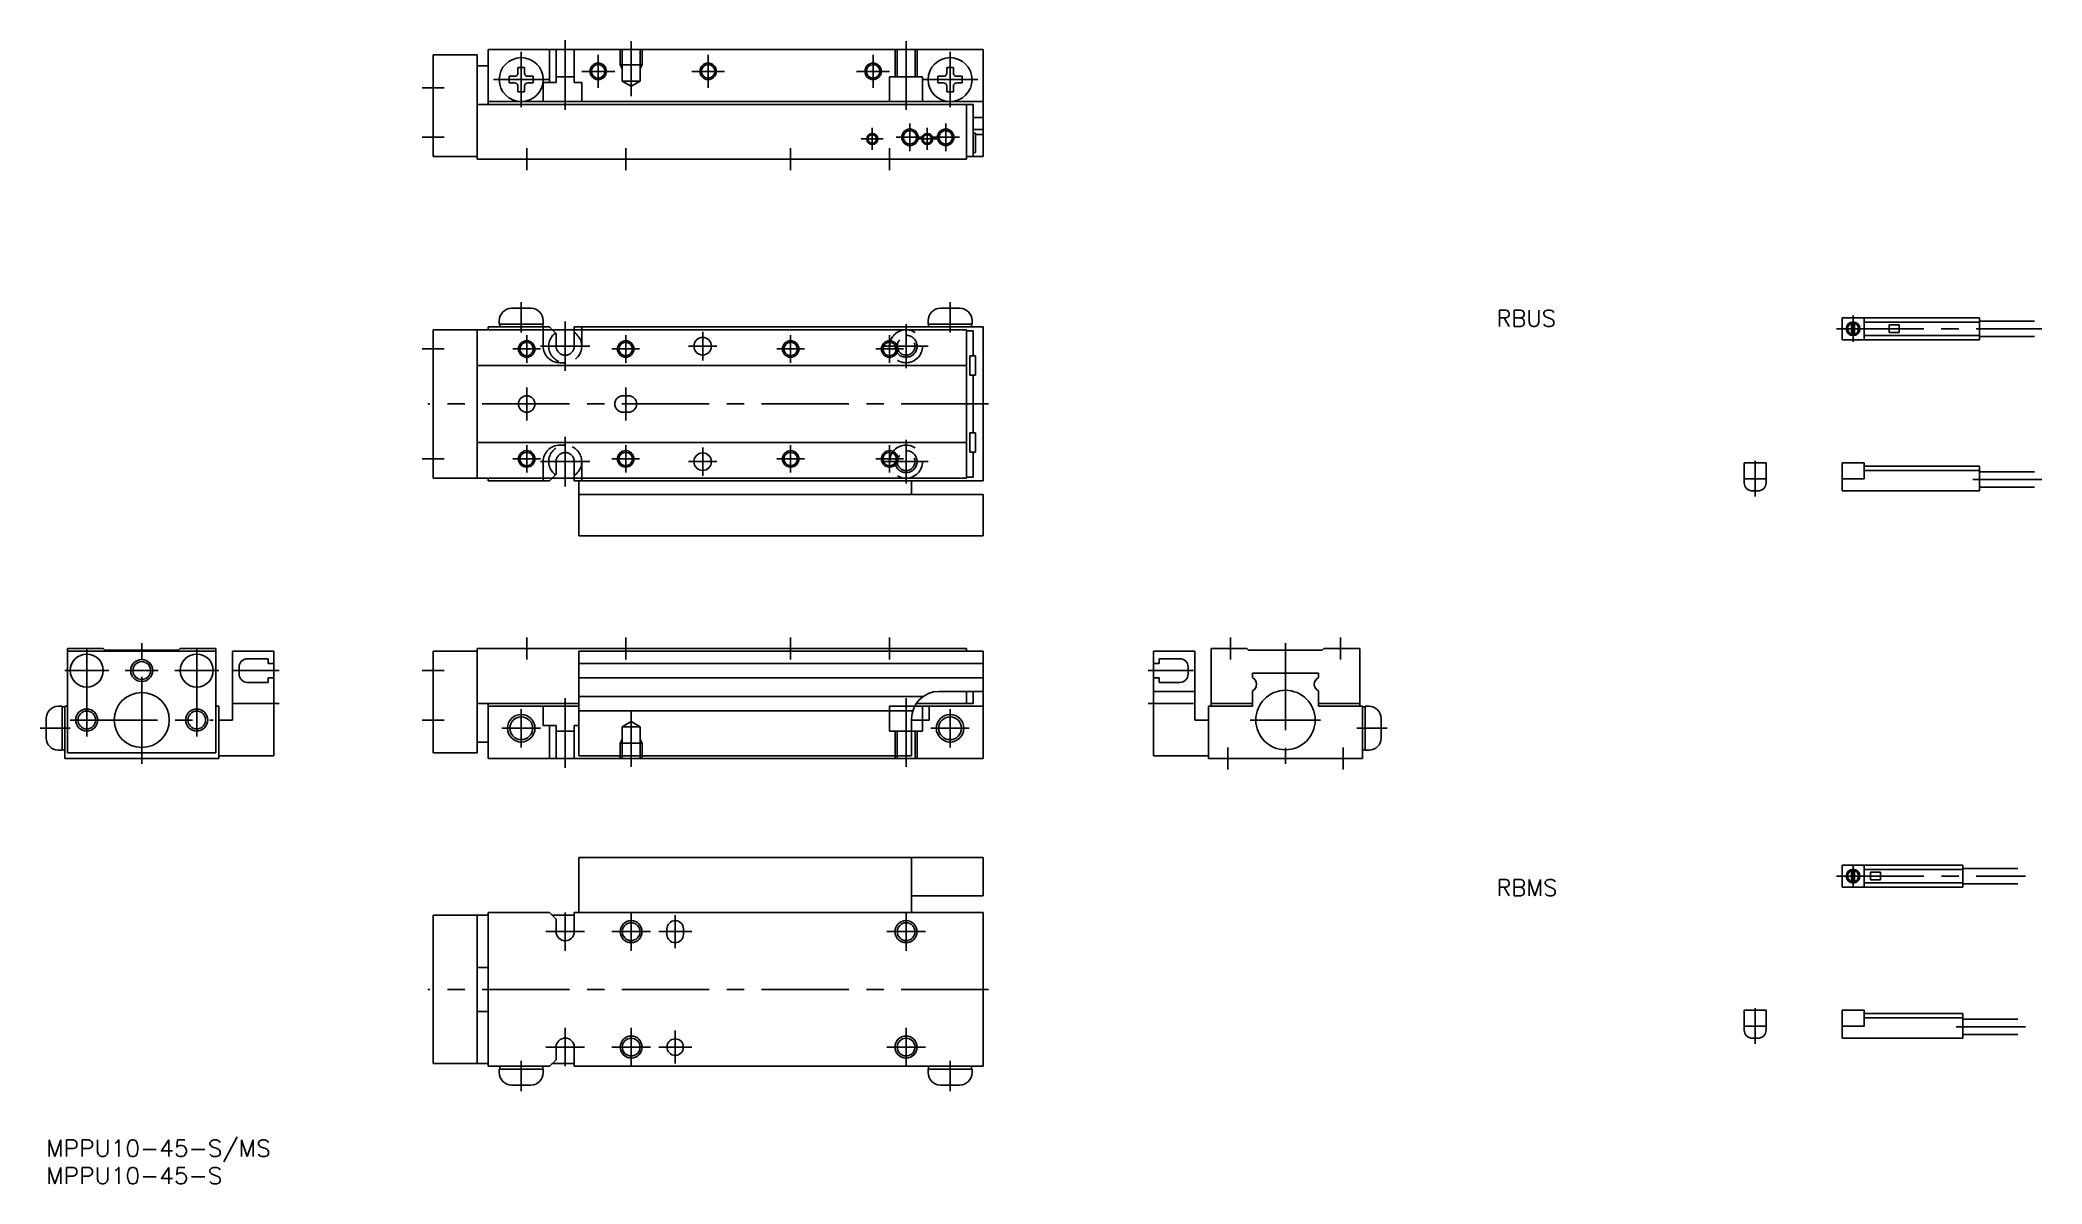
# Model space of a CAD drawing. Extents: x -1 to 363, y -8 to 200.
import ezdxf

# ---------------------------------------------------------------- set-up
doc = ezdxf.new("R2010")
doc.units = 0
doc.header["$LTSCALE"] = 0.5
doc.linetypes.add('CENTER', pattern=[50.8, 31.75, -6.35, 6.35, -6.35])
doc.linetypes.add('DASHED', pattern=[19.05, 12.7, -6.35])
for name, color, linetype in [('MSM_CENTER', 1, 'CENTER'), ('MSM_CONTINUOUS', 7, 'CONTINUOUS'), ('MSM_DASHED', 4, 'DASHED'), ('MSM_NARROW', 5, 'CONTINUOUS'), ('MSM_PART_NUMBER', 7, 'CONTINUOUS')]:
    doc.layers.add(name, color=color, linetype=linetype)
doc.styles.get("Standard").update_dxf_attribs({"font": 'txt.shx', "height": 3, "bigfont": 'bigfont.shx'})

# ---------------------------------------------------------------- blocks, each defined once
blk = doc.blocks.new('*U16')
at = {"layer": 'MSM_PART_NUMBER', "width": 1.039}
blk.add_text('MPPU10-45-S/MS', height=3, dxfattribs=at).set_placement((0, -3))
blk = doc.blocks.new('*U17')
at = {"layer": 'MSM_PART_NUMBER', "width": 1.039}
blk.add_text('MPPU10-45-S', height=3, dxfattribs=at).set_placement((0, -8))
blk = doc.blocks.new('*U19')
at = {"layer": 'MSM_PART_NUMBER'}
blk.add_text('RBMS', height=3, dxfattribs=at).set_placement((263.81, 44.4))
blk = doc.blocks.new('*U20')
at = {"layer": 'MSM_PART_NUMBER'}
blk.add_text('RBUS', height=3, dxfattribs=at).set_placement((263.81, 147.97))

msp = doc.modelspace()

# ---------------------------------------------------------------- linework, layer by layer
at = {"layer": 'MSM_CENTER'}
for p, q in [((86.42, 197.94), (86.42, 187.86)), ((94.42, 200.1), (94.42, 187.4)), ((100.42, 191.4), (100.42, 197.4)), ((106.42, 199.9), (106.42, 189.9)), ((120.42, 191.4), (120.42, 197.4)), ((150.42, 191.4), (150.42, 197.4)), ((156.42, 199.9), (156.42, 187.4)), ((164.42, 197.94), (164.42, 187.86)), ((103.42, 194.4), (97.42, 194.4)), ((123.42, 194.4), (117.42, 194.4)), ((153.42, 194.4), (147.42, 194.4)), ((68.42, 191.4), (72.42, 191.4)), ((81.38, 192.9), (91.46, 192.9)), ((159.38, 192.9), (169.46, 192.9)), ((68.42, 182.4), (72.42, 182.4)), ((148.27, 182.1), (152.27, 182.1)), ((150.27, 184.1), (150.27, 180.1)), ((154.62, 182.4), (159.62, 182.4)), ((157.12, 184.9), (157.12, 179.9)), ((158.27, 182.1), (162.27, 182.1)), ((160.27, 184.1), (160.27, 180.1)), ((161.12, 182.4), (166.12, 182.4)), ((163.62, 184.9), (163.62, 179.9)), ((87.42, 180.4), (87.42, 176.4)), ((105.42, 180.4), (105.42, 176.4)), ((135.42, 180.4), (135.42, 176.4)), ((153.42, 180.4), (153.42, 176.4)), ((86.42, 152.4), (86.42, 146.9)), ((164.42, 152.4), (164.42, 146.9)), ((328.65, 149.97), (328.65, 145.17)), ((87.42, 146.4), (87.42, 141.4)), ((94.42, 148.9), (94.42, 139.9)), ((105.42, 146.4), (105.42, 141.4)), ((119.42, 147), (119.42, 141.8)), ((135.42, 146.4), (135.42, 141.4)), ((153.42, 146.4), (153.42, 141.4)), ((156.42, 148.4), (156.42, 140.4)), ((325.65, 147.57), (363.01, 147.57)), ((68.42, 143.9), (72.42, 143.9)), ((84.92, 143.9), (89.92, 143.9)), ((89.92, 144.4), (98.92, 144.4)), ((102.92, 143.9), (107.92, 143.9)), ((116.82, 144.4), (122.02, 144.4)), ((132.92, 143.9), (137.92, 143.9)), ((150.92, 143.9), (155.92, 143.9)), ((152.42, 144.4), (160.42, 144.4)), ((87.42, 136.9), (87.42, 130.9)), ((105.42, 136.9), (105.42, 130.9)), ((171.42, 133.9), (69.42, 133.9)), ((94.42, 118.9), (94.42, 127.9)), ((68.42, 123.9), (72.42, 123.9)), ((84.92, 123.9), (89.92, 123.9)), ((87.42, 126.4), (87.42, 121.4)), ((102.92, 123.9), (107.92, 123.9)), ((105.42, 126.4), (105.42, 121.4)), ((119.42, 126), (119.42, 120.8)), ((132.92, 123.9), (137.92, 123.9)), ((135.42, 126.4), (135.42, 121.4)), ((150.92, 123.9), (155.92, 123.9)), ((153.42, 126.4), (153.42, 121.4)), ((156.42, 127.4), (156.42, 119.4)), ((89.92, 123.4), (98.92, 123.4)), ((116.82, 123.4), (122.02, 123.4)), ((152.42, 123.4), (160.42, 123.4)), ((310.85, 123.57), (310.85, 117.07)), ((350.42, 120.17), (363.01, 120.17)), ((87.42, 87.4), (87.42, 91.4)), ((105.42, 87.4), (105.42, 91.4)), ((135.42, 87.4), (135.42, 91.4)), ((153.42, 87.4), (153.42, 91.4)), ((215.42, 91.4), (215.42, 87.4)), ((235.42, 91.4), (235.42, 87.4)), ((7.4, 73.4), (7.4, 89.4)), ((17.4, 68.4), (17.4, 90.4)), ((27.4, 73.4), (27.4, 89.4)), ((225.42, 90.4), (225.42, 68.4)), ((3.4, 85.4), (11.4, 85.4)), ((14.4, 85.4), (20.4, 85.4)), ((23.4, 85.4), (31.4, 85.4)), ((34.1, 85.4), (42.4, 85.4)), ((68.42, 85.4), (72.42, 85.4)), ((208.72, 85.4), (200.42, 85.4)), ((94.42, 67.7), (94.42, 80.4)), ((156.42, 67.9), (156.42, 80.4)), ((34.1, 79.4), (42.4, 79.4)), ((86.42, 78.4), (86.42, 71.4)), ((106.42, 67.9), (106.42, 77.9)), ((164.42, 78.4), (164.42, 71.4)), ((208.72, 79.4), (200.42, 79.4)), ((-1.1, 74.9), (4.4, 74.9)), ((4.4, 76.4), (30.4, 76.4)), ((68.42, 76.4), (72.42, 76.4)), ((82.92, 74.9), (89.92, 74.9)), ((160.92, 74.9), (167.92, 74.9)), ((231.82, 76.4), (219.02, 76.4)), ((243.92, 74.9), (238.42, 74.9)), ((214.92, 71.4), (214.92, 67.4)), ((235.92, 71.4), (235.92, 67.4)), ((325.67, 48), (360.01, 48)), ((328.65, 50), (328.65, 46)), ((94.42, 41.4), (94.42, 34.4)), ((106.42, 41.4), (106.42, 34.4)), ((114.42, 34.9), (114.42, 40.9)), ((156.42, 41.4), (156.42, 34.4)), ((90.92, 37.9), (97.92, 37.9)), ((102.92, 37.9), (109.92, 37.9)), ((117.42, 37.9), (111.42, 37.9)), ((152.92, 37.9), (159.92, 37.9)), ((171.42, 27.4), (69.42, 27.4)), ((310.85, 24), (310.85, 17.5)), ((94.42, 13.4), (94.42, 20.4)), ((106.42, 13.4), (106.42, 20.4)), ((114.42, 19.9), (114.42, 13.9)), ((156.42, 13.4), (156.42, 20.4)), ((347.42, 20.6), (360.01, 20.6)), ((90.92, 16.9), (97.92, 16.9)), ((102.92, 16.9), (109.92, 16.9)), ((117.42, 16.9), (111.42, 16.9)), ((152.92, 16.9), (159.92, 16.9)), ((86.42, 14.4), (86.42, 8.9)), ((164.42, 8.9), (164.42, 14.4))]:
    msp.add_line(p, q, dxfattribs=at)
at = {"layer": 'MSM_CONTINUOUS'}
for p, q in [((70.42, 197.4), (70.42, 178.9)), ((70.42, 197.4), (78.42, 197.4)), ((78.42, 197.4), (78.42, 178.4)), ((80.42, 198.4), (80.42, 188.4)), ((80.42, 198.4), (170.42, 198.4)), ((91.57, 198.4), (91.57, 192.4)), ((92.77, 198.4), (92.77, 192.4)), ((96.07, 198.4), (96.07, 192.4)), ((170.42, 198.4), (170.42, 178.9)), ((78.42, 195.4), (80.42, 195.4)), ((84.22, 192.3), (84.22, 193.5)), ((84.22, 193.5), (85.22, 193.5)), ((85.82, 195.1), (87.02, 195.1)), ((85.82, 194.1), (85.82, 195.1)), ((87.02, 194.1), (87.02, 195.1)), ((87.62, 193.5), (88.62, 193.5)), ((88.62, 192.3), (88.62, 193.5)), ((92.77, 193.4), (96.07, 193.4)), ((162.22, 192.3), (162.22, 193.5)), ((162.22, 193.5), (163.22, 193.5)), ((163.82, 195.1), (165.02, 195.1)), ((163.82, 194.1), (163.82, 195.1)), ((165.02, 194.1), (165.02, 195.1)), ((165.62, 193.5), (166.62, 193.5)), ((166.62, 192.3), (166.62, 193.5)), ((84.22, 192.3), (85.22, 192.3)), ((85.82, 190.7), (85.82, 191.7)), ((85.82, 190.7), (87.02, 190.7)), ((87.02, 190.7), (87.02, 191.7)), ((87.62, 192.3), (88.62, 192.3)), ((90.42, 192.4), (90.42, 188.9)), ((90.42, 192.4), (92.77, 192.4)), ((96.07, 192.4), (97.42, 192.4)), ((97.42, 192.4), (97.42, 188.9)), ((162.22, 192.3), (163.22, 192.3)), ((163.82, 190.7), (163.82, 191.7)), ((163.82, 190.7), (165.02, 190.7)), ((165.02, 190.7), (165.02, 191.7)), ((165.62, 192.3), (166.62, 192.3)), ((78.42, 188.4), (168.62, 188.4)), ((80.42, 188.9), (170.42, 188.9)), ((167.42, 188.4), (167.42, 178.4)), ((168.62, 188.4), (168.62, 178.9)), ((168.62, 186), (170.42, 186)), ((168.62, 183.8), (170.42, 183.8)), ((168.62, 183.15), (169.02, 183.15)), ((169.02, 183.15), (169.02, 179.65)), ((169.02, 182.9), (170.42, 182.9)), ((70.42, 178.9), (78.42, 178.9)), ((167.42, 178.9), (170.42, 178.9)), ((168.62, 179.65), (169.02, 179.65)), ((78.42, 178.4), (167.42, 178.4)), ((84.67, 151.3), (88.17, 151.3)), ((162.67, 151.3), (166.17, 151.3)), ((326.65, 149.57), (326.65, 145.57)), ((326.65, 149.57), (351.65, 149.57)), ((330.65, 149.57), (330.65, 145.57)), ((351.65, 149.57), (351.65, 145.57)), ((70.42, 147.4), (70.42, 120.4)), ((167.42, 147.4), (70.42, 147.4)), ((78.42, 147.4), (78.42, 120.4)), ((80.42, 147.9), (80.42, 147.4)), ((91.57, 147.9), (80.42, 147.9)), ((82.42, 149.05), (82.42, 148.4)), ((82.42, 148.4), (90.42, 148.4)), ((82.52, 148.4), (82.52, 147.9)), ((90.32, 147.9), (90.32, 148.4)), ((90.42, 149.05), (90.42, 148.4)), ((90.42, 147.9), (90.42, 147.4)), ((91.57, 147.9), (92.07, 147.4)), ((96.07, 147.4), (96.07, 147.9)), ((170.42, 147.9), (96.07, 147.9)), ((97.42, 147.9), (97.42, 147.4)), ((160.42, 149.05), (160.42, 148.4)), ((160.42, 148.4), (168.42, 148.4)), ((160.52, 148.4), (160.52, 147.9)), ((167.42, 147.4), (167.42, 120.4)), ((168.62, 147.2), (167.42, 147.2)), ((168.32, 147.9), (168.32, 148.4)), ((168.42, 149.05), (168.42, 148.4)), ((168.62, 142.65), (168.62, 147.2)), ((170.42, 147.9), (170.42, 119.9)), ((328.4, 148.8), (328.4, 146.35)), ((328.9, 148.8), (328.9, 146.35)), ((330.65, 148.77), (351.65, 148.77)), ((330.65, 146.37), (351.65, 146.37)), ((335.25, 148.27), (337.05, 148.27)), ((335.25, 148.27), (335.25, 146.87)), ((335.25, 146.87), (337.05, 146.87)), ((337.05, 148.27), (337.05, 146.87)), ((351.65, 148.97), (361.65, 148.97)), ((351.65, 146.17), (361.65, 146.17)), ((168.02, 139.15), (168.02, 142.65)), ((168.02, 142.65), (169.02, 142.65)), ((169.02, 139.15), (169.02, 142.65)), ((326.65, 145.57), (351.65, 145.57)), ((167.42, 140.9), (78.42, 140.9)), ((168.02, 139.15), (169.02, 139.15)), ((168.62, 139.15), (168.62, 128.65)), ((104.92, 135.4), (105.92, 135.4)), ((104.92, 132.4), (105.92, 132.4)), ((168.02, 128.65), (168.02, 125.15)), ((168.02, 128.65), (169.02, 128.65)), ((169.02, 125.15), (169.02, 128.65)), ((167.42, 126.9), (78.42, 126.9)), ((168.02, 125.15), (169.02, 125.15)), ((168.62, 125.15), (168.62, 120.6)), ((167.42, 120.4), (70.42, 120.4)), ((80.42, 120.4), (80.42, 119.9)), ((90.42, 119.9), (90.42, 120.4)), ((92.07, 120.4), (91.57, 119.9)), ((96.07, 119.9), (96.07, 120.4)), ((97.42, 119.9), (97.42, 120.4)), ((168.62, 120.6), (167.42, 120.6)), ((308.85, 123.17), (308.85, 119.57)), ((308.85, 123.17), (312.85, 123.17)), ((308.85, 120.27), (312.85, 120.27)), ((312.85, 123.17), (312.85, 119.57)), ((326.65, 123.17), (330.65, 123.17)), ((326.65, 123.17), (326.65, 118.07)), ((326.65, 120.27), (330.65, 120.27)), ((330.65, 123.17), (330.65, 120.27)), ((330.65, 122.57), (351.65, 122.57)), ((330.65, 121.77), (351.65, 121.77)), ((351.65, 122.57), (351.65, 118.07)), ((351.65, 121.57), (361.65, 121.57)), ((91.57, 119.9), (80.42, 119.9)), ((170.42, 119.9), (96.07, 119.9)), ((96.92, 119.9), (96.92, 109.9)), ((170.42, 117.4), (96.92, 117.4)), ((157.42, 119.9), (157.42, 117.4)), ((170.42, 117.4), (170.42, 109.9)), ((310.35, 118.07), (311.35, 118.07)), ((326.65, 118.07), (351.65, 118.07)), ((351.65, 118.77), (361.65, 118.77)), ((170.42, 109.9), (96.92, 109.9)), ((3.9, 89.4), (10.4, 89.4)), ((3.9, 89.4), (3.9, 70.4)), ((3.9, 88.9), (30.9, 88.9)), ((10.4, 89.4), (10.7, 89.1)), ((10.7, 89.1), (24.1, 89.1)), ((24.4, 89.4), (24.1, 89.1)), ((30.9, 89.4), (24.4, 89.4)), ((30.9, 89.4), (30.9, 70.4)), ((41.4, 88.9), (33.9, 88.9)), ((33.9, 88.9), (33.9, 76.4)), ((36.6, 87.55), (40.4, 87.55)), ((40.4, 87.55), (40.4, 86.7)), ((41.4, 88.9), (41.4, 69.9)), ((70.42, 88.9), (78.42, 88.9)), ((70.42, 70.4), (70.42, 88.9)), ((78.42, 70.4), (78.42, 89.4)), ((78.42, 89.4), (167.42, 89.4)), ((96.92, 69.9), (96.92, 88.9)), ((96.92, 88.9), (170.42, 88.9)), ((167.42, 88.9), (167.42, 89.4)), ((167.42, 88.9), (168.42, 88.9)), ((170.42, 69.4), (170.42, 88.9)), ((201.42, 88.9), (208.92, 88.9)), ((201.42, 88.9), (201.42, 69.9)), ((202.42, 87.55), (202.42, 86.7)), ((206.22, 87.55), (202.42, 87.55)), ((208.92, 88.9), (208.92, 76.4)), ((211.92, 89.4), (218.42, 89.4)), ((211.92, 89.4), (211.92, 78.9)), ((218.42, 89.4), (218.72, 89.1)), ((232.12, 89.1), (218.72, 89.1)), ((232.42, 89.4), (232.12, 89.1)), ((238.92, 89.4), (232.42, 89.4)), ((238.92, 89.4), (238.92, 78.9)), ((35.1, 86.05), (35.1, 84.75)), ((41.4, 86.7), (40.4, 86.7)), ((41.4, 84.1), (40.4, 84.1)), ((40.4, 84.1), (40.4, 83.25)), ((96.92, 86.7), (170.42, 86.7)), ((96.92, 84.1), (170.42, 84.1)), ((201.42, 86.7), (202.42, 86.7)), ((201.42, 84.1), (202.42, 84.1)), ((202.42, 84.1), (202.42, 83.25)), ((207.72, 86.05), (207.72, 84.75)), ((219.42, 84.9), (219.42, 84.11)), ((231.42, 84.9), (219.42, 84.9)), ((231.42, 84.9), (231.42, 84.11)), ((36.6, 83.25), (40.4, 83.25)), ((96.92, 80.7), (159.55, 80.7)), ((162.42, 81.6), (170.42, 81.6)), ((167.42, 79.4), (167.42, 81.6)), ((168.62, 79.4), (168.62, 81.6)), ((201.42, 81.6), (208.92, 81.6)), ((206.22, 83.25), (202.42, 83.25)), ((219.42, 81.69), (219.42, 78.9)), ((231.42, 81.69), (231.42, 78.9)), ((0, 76.65), (0, 73.15)), ((2.25, 78.9), (2.9, 78.9)), ((2.9, 70.9), (2.9, 78.9)), ((3.4, 78.8), (2.9, 78.8)), ((3.4, 78.9), (3.9, 78.9)), ((3.4, 78.9), (3.4, 69.4)), ((31.4, 78.9), (30.9, 78.9)), ((31.4, 78.9), (31.4, 69.4)), ((78.42, 79.4), (96.92, 79.4)), ((80.42, 69.4), (80.42, 79.4)), ((80.42, 78.9), (96.92, 78.9)), ((90.42, 75.4), (90.42, 78.9)), ((96.92, 78.1), (157.65, 78.1)), ((157.42, 76.6), (157.42, 69.9)), ((157.98, 78.9), (170.42, 78.9)), ((158.27, 79.4), (168.62, 79.4)), ((160.62, 76.4), (160.62, 78.9)), ((211.42, 78.9), (219.42, 78.9)), ((211.42, 78.9), (211.42, 69.4)), ((211.92, 79.4), (219.42, 79.4)), ((238.92, 79.4), (231.42, 79.4)), ((239.42, 78.9), (231.42, 78.9)), ((239.42, 78.9), (239.42, 69.4)), ((239.92, 78.8), (239.42, 78.8)), ((239.92, 78.9), (239.92, 70.9)), ((240.57, 78.9), (239.92, 78.9)), ((242.82, 76.65), (242.82, 73.15)), ((33.9, 76.4), (31.4, 76.4)), ((90.42, 75.4), (92.77, 75.4)), ((91.57, 69.4), (91.57, 75.4)), ((92.77, 69.4), (92.77, 75.4)), ((92.77, 74.4), (96.07, 74.4)), ((96.07, 75.4), (96.92, 75.4)), ((96.07, 69.4), (96.07, 75.4)), ((157.42, 76.4), (160.62, 76.4)), ((208.92, 76.4), (211.42, 76.4)), ((2.25, 70.9), (2.9, 70.9)), ((2.9, 71), (3.4, 71)), ((31.4, 69.4), (3.4, 69.4)), ((30.9, 70.4), (3.9, 70.4)), ((41.4, 69.9), (31.4, 69.9)), ((70.42, 70.4), (78.42, 70.4)), ((78.42, 72.4), (80.42, 72.4)), ((80.42, 69.4), (170.42, 69.4)), ((96.92, 69.9), (157.42, 69.9)), ((201.42, 69.9), (211.42, 69.9)), ((211.42, 69.4), (239.42, 69.4)), ((239.42, 71), (239.92, 71)), ((240.57, 70.9), (239.92, 70.9)), ((96.92, 51.4), (96.92, 41.4)), ((170.42, 51.4), (96.92, 51.4)), ((157.42, 51.4), (157.42, 41.4)), ((170.42, 51.4), (170.42, 44.4)), ((326.65, 50), (326.65, 46)), ((326.65, 50), (348.65, 50)), ((328.4, 49.23), (328.4, 46.78)), ((328.9, 49.23), (328.9, 46.78)), ((330.65, 50), (330.65, 46)), ((330.65, 49.2), (348.65, 49.2)), ((331.85, 48.7), (331.85, 47.3)), ((331.85, 48.7), (333.65, 48.7)), ((333.65, 48.7), (333.65, 47.3)), ((348.65, 50), (348.65, 46)), ((348.65, 49.4), (358.65, 49.4)), ((157.42, 44.4), (170.42, 44.4)), ((326.65, 46), (348.65, 46)), ((330.65, 46.8), (348.65, 46.8)), ((331.85, 47.3), (333.65, 47.3)), ((348.65, 46.6), (358.65, 46.6)), ((80.42, 40.9), (70.42, 40.9)), ((70.42, 13.9), (70.42, 40.9)), ((78.42, 13.9), (78.42, 40.9)), ((91.57, 41.4), (80.42, 41.4)), ((80.42, 13.4), (80.42, 41.4)), ((91.57, 41.4), (92.77, 40.2)), ((96.07, 40.9), (92.07, 40.9)), ((92.77, 37.9), (92.77, 40.2)), ((96.07, 37.9), (96.07, 41.4)), ((170.42, 41.4), (96.07, 41.4)), ((170.42, 13.4), (170.42, 41.4)), ((112.92, 38.4), (112.92, 37.4)), ((115.92, 38.4), (115.92, 37.4)), ((80.42, 31.4), (78.42, 31.4)), ((80.42, 23.4), (78.42, 23.4)), ((308.85, 23.6), (308.85, 20)), ((308.85, 23.6), (312.85, 23.6)), ((312.85, 23.6), (312.85, 20)), ((326.65, 23.6), (330.65, 23.6)), ((326.65, 18.5), (326.65, 23.6)), ((330.65, 20.7), (330.65, 23.6)), ((330.65, 23), (348.65, 23)), ((330.65, 22.2), (348.65, 22.2)), ((348.65, 18.5), (348.65, 23)), ((348.65, 22), (358.65, 22)), ((308.85, 20.7), (312.85, 20.7)), ((310.35, 18.5), (311.35, 18.5)), ((326.65, 20.7), (330.65, 20.7)), ((326.65, 18.5), (348.65, 18.5)), ((348.65, 19.2), (358.65, 19.2)), ((91.57, 13.4), (92.77, 14.6)), ((92.77, 16.9), (92.77, 14.6)), ((96.07, 16.9), (96.07, 13.4)), ((80.42, 13.9), (70.42, 13.9)), ((91.57, 13.4), (80.42, 13.4)), ((82.42, 12.25), (82.42, 12.9)), ((90.42, 12.9), (82.42, 12.9)), ((82.52, 13.4), (82.52, 12.9)), ((90.32, 12.9), (90.32, 13.4)), ((90.42, 12.25), (90.42, 12.9)), ((96.07, 13.9), (92.07, 13.9)), ((170.42, 13.4), (96.07, 13.4)), ((160.42, 12.25), (160.42, 12.9)), ((168.42, 12.9), (160.42, 12.9)), ((160.52, 13.4), (160.52, 12.9)), ((168.32, 12.9), (168.32, 13.4)), ((168.42, 12.25), (168.42, 12.9)), ((88.17, 10), (84.67, 10)), ((166.17, 10), (162.67, 10))]:
    msp.add_line(p, q, dxfattribs=at)
for centre, radius in [((86.42, 192.9), 4), ((164.42, 192.9), 4), ((100.42, 194.4), 1.23), ((120.42, 194.4), 1.23), ((150.42, 194.4), 1.23), ((150.27, 182.1), 0.783), ((157.12, 182.4), 1.23), ((160.27, 182.1), 0.783), ((163.62, 182.4), 1.23), ((119.42, 144.4), 1.6), ((328.65, 147.57), 1.25), ((87.42, 143.9), 1.23), ((105.42, 143.9), 1.23), ((135.42, 143.9), 1.23), ((153.42, 143.9), 1.23), ((87.42, 133.9), 1.5), ((87.42, 123.9), 1.23), ((105.42, 123.9), 1.23), ((119.42, 123.4), 1.6), ((135.42, 123.9), 1.23), ((153.42, 123.9), 1.23), ((7.4, 85.4), 3), ((27.4, 85.4), 3), ((17.4, 85.4), 1.62), ((17.4, 76.4), 5), ((225.42, 76.4), 5.4), ((7.4, 76.4), 1.62), ((27.4, 76.4), 1.62), ((86.42, 74.9), 2.07), ((164.42, 74.9), 2.07), ((328.65, 48), 1.25), ((106.42, 37.9), 1.62), ((156.42, 37.9), 1.62), ((106.42, 16.9), 1.62), ((114.42, 16.9), 1.5), ((156.42, 16.9), 1.62)]:
    msp.add_circle(centre, radius, dxfattribs=at)
for centre, radius, start, end in [((85.22, 194.1), 0.6, 270, 0), ((87.62, 194.1), 0.6, 180, 270), ((163.22, 194.1), 0.6, 270, 0), ((165.62, 194.1), 0.6, 180, 270), ((85.22, 191.7), 0.6, 0, 90), ((87.62, 191.7), 0.6, 90, 180), ((163.22, 191.7), 0.6, 0, 90), ((165.62, 191.7), 0.6, 90, 180), ((84.67, 149.05), 2.25, 90, 180), ((88.17, 149.05), 2.25, 0, 90), ((162.67, 149.05), 2.25, 90, 180), ((166.17, 149.05), 2.25, 0, 90), ((328.65, 147.57), 1, 104.4775, 255.5225), ((328.65, 147.57), 1, 284.4775, 75.5225), ((104.92, 133.9), 1.5, 90, 270), ((105.92, 133.9), 1.5, 270, 90), ((310.35, 119.57), 1.5, 180, 270), ((311.35, 119.57), 1.5, 270, 0), ((36.6, 86.05), 1.5, 90, 180), ((206.22, 86.05), 1.5, 360, 90), ((36.6, 84.75), 1.5, 180, 270), ((206.22, 84.75), 1.5, 270, 360), ((218.82, 82.9), 1.35, 296.3891, 63.6126), ((232.02, 82.9), 1.35, 116.39, 243.6138), ((162.42, 76.6), 5, 90, 180), ((2.25, 76.65), 2.25, 90, 180), ((240.57, 76.65), 2.25, 360, 90), ((2.25, 73.15), 2.25, 180, 270), ((240.57, 73.15), 2.25, 270, 0), ((328.65, 48), 1, 104.4775, 255.5225), ((328.65, 48), 1, 284.4775, 75.5225), ((94.42, 37.9), 1.65, 180, 0), ((114.42, 38.4), 1.5, 0, 180), ((114.42, 37.4), 1.5, 180, 0), ((94.42, 16.9), 1.65, 360, 180), ((310.35, 20), 1.5, 180, 270), ((311.35, 20), 1.5, 270, 0), ((84.67, 12.25), 2.25, 180, 270), ((88.17, 12.25), 2.25, 270, 360), ((162.67, 12.25), 2.25, 180, 270), ((166.17, 12.25), 2.25, 270, 360)]:
    msp.add_arc(centre, radius, start, end, dxfattribs=at)
at = {"layer": 'MSM_DASHED'}
for p, q in [((104.42, 198.4), (104.42, 195.6)), ((104.8, 198.4), (104.8, 192.64)), ((108.04, 198.4), (108.04, 192.64)), ((108.42, 198.4), (108.42, 195.6)), ((154.42, 198.4), (154.42, 193.4)), ((154.8, 198.4), (154.8, 193.4)), ((158.04, 198.4), (158.04, 193.4)), ((158.42, 198.4), (158.42, 193.4)), ((104.42, 195.6), (108.42, 195.6)), ((104.42, 195.6), (104.8, 194.94)), ((108.42, 195.6), (108.04, 194.94)), ((153.42, 193.4), (153.42, 188.9)), ((153.42, 193.4), (159.42, 193.4)), ((159.42, 193.4), (159.42, 188.9)), ((104.8, 192.64), (108.04, 192.64)), ((104.8, 192.64), (106.42, 191.7)), ((108.04, 192.64), (106.42, 191.7)), ((90.42, 147.4), (90.42, 144.4)), ((92.07, 147.4), (92.77, 146.7)), ((92.77, 146.7), (92.77, 144.4)), ((96.07, 147.4), (96.07, 144.4)), ((97.42, 147.4), (97.42, 144.4)), ((93.42, 141.4), (94.42, 141.4)), ((93.42, 126.4), (94.42, 126.4)), ((90.42, 120.4), (90.42, 123.4)), ((92.77, 121.1), (92.07, 120.4)), ((92.77, 123.4), (92.77, 121.1)), ((96.07, 123.4), (96.07, 120.4)), ((97.42, 120.4), (97.42, 123.4)), ((153.42, 74.4), (153.42, 78.9)), ((153.42, 78.9), (157.98, 78.9)), ((159.42, 74.4), (159.42, 78.9)), ((104.42, 72.2), (104.8, 72.86)), ((104.8, 75.16), (106.42, 76.1)), ((104.8, 69.4), (104.8, 75.16)), ((104.8, 75.16), (108.04, 75.16)), ((108.04, 75.16), (106.42, 76.1)), ((108.04, 69.4), (108.04, 75.16)), ((108.42, 72.2), (108.04, 72.86)), ((153.42, 74.4), (159.42, 74.4)), ((154.42, 74.4), (154.42, 69.4)), ((154.8, 74.4), (154.8, 69.4)), ((158.04, 74.4), (158.04, 69.4)), ((158.42, 74.4), (158.42, 69.4)), ((108.42, 72.2), (104.42, 72.2)), ((104.42, 69.4), (104.42, 72.2)), ((108.42, 69.4), (108.42, 72.2))]:
    msp.add_line(p, q, dxfattribs=at)
for centre, radius in [((156.42, 144.4), 3), ((156.42, 144.4), 2), ((156.42, 144.4), 1.62), ((156.42, 123.4), 3), ((156.42, 123.4), 2), ((156.42, 123.4), 1.62)]:
    msp.add_circle(centre, radius, dxfattribs=at)
for centre, radius, start, end in [((94.42, 144.4), 3, 126.1871, 56.633), ((93.42, 144.4), 3, 180, 270), ((94.42, 144.4), 1.65, 180, 0), ((93.42, 123.4), 3, 90, 180), ((94.42, 123.4), 3, 303.367, 233.8127), ((94.42, 123.4), 1.65, 0, 180)]:
    msp.add_arc(centre, radius, start, end, dxfattribs=at)
at = {"layer": 'MSM_NARROW'}
for centre, radius in [((100.42, 194.4), 1.5), ((120.42, 194.4), 1.5), ((150.42, 194.4), 1.5), ((150.27, 182.1), 1), ((157.12, 182.4), 1.5), ((160.27, 182.1), 1), ((163.62, 182.4), 1.5), ((87.42, 143.9), 1.5), ((105.42, 143.9), 1.5), ((135.42, 143.9), 1.5), ((153.42, 143.9), 1.5), ((87.42, 123.9), 1.5), ((105.42, 123.9), 1.5), ((135.42, 123.9), 1.5), ((153.42, 123.9), 1.5), ((17.4, 85.4), 2), ((7.4, 76.4), 2), ((27.4, 76.4), 2), ((86.42, 74.9), 2.5), ((164.42, 74.9), 2.5), ((106.42, 37.9), 2), ((156.42, 37.9), 2), ((106.42, 16.9), 2), ((156.42, 16.9), 2)]:
    msp.add_circle(centre, radius, dxfattribs=at)

# ---------------------------------------------------------------- block references
at = {"layer": 'MSM_CONTINUOUS'}
for name in ['*U20', '*U19', '*U16', '*U17']:
    msp.add_blockref(name, (0, 0), dxfattribs=at)

doc.saveas('drawing.dxf')
